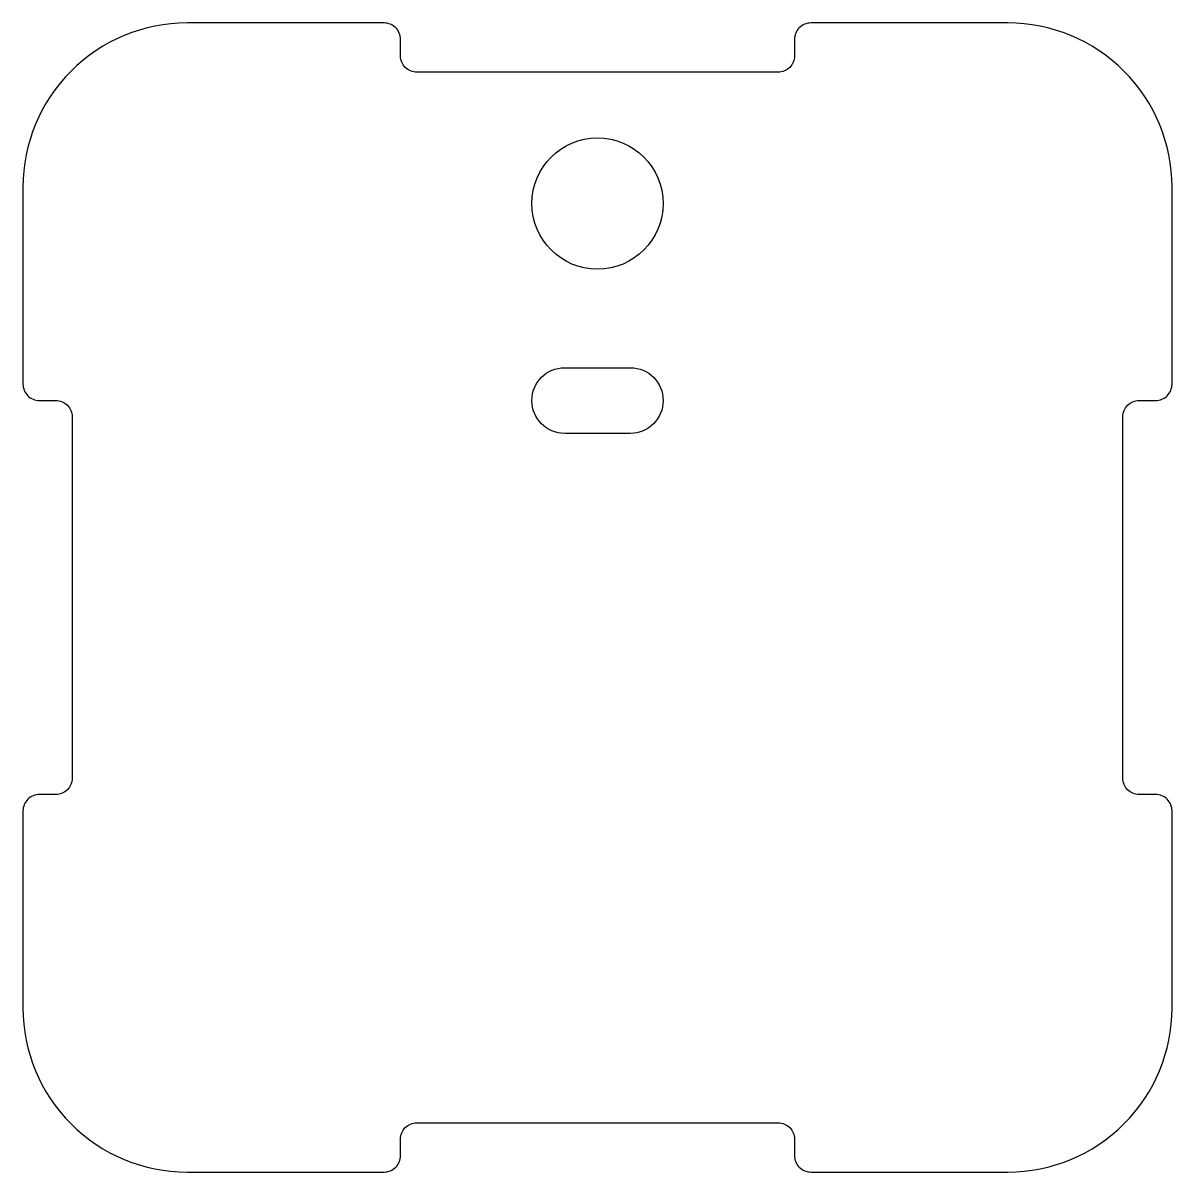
# Model space of a CAD drawing. Header units: millimetres. Extents: x -17.5 to 17.5, y -17.5 to 17.5.
import ezdxf

# ---------------------------------------------------------------- set-up
doc = ezdxf.new("R2010")
doc.units = ezdxf.units.MM

msp = doc.modelspace()

# ---------------------------------------------------------------- linework, layer by layer
for points in [[(-16, 5.5), (-16, -5.5, -0.414214), (-16.5, -6), (-17, -6, 0.414214), (-17.5, -6.5), (-17.5, -12.5, 0.414214), (-12.5, -17.5), (-6.5, -17.5, 0.414214), (-6, -17), (-6, -16.5, -0.414214), (-5.5, -16), (5.5, -16, -0.414214), (6, -16.5), (6, -17, 0.414214), (6.5, -17.5), (12.5, -17.5, 0.414214), (17.5, -12.5), (17.5, -6.5, 0.414214), (17, -6), (16.5, -6, -0.414214), (16, -5.5), (16, 5.5, -0.414214), (16.5, 6), (17, 6, 0.414214), (17.5, 6.5), (17.5, 12.5, 0.414214), (12.5, 17.5), (6.5, 17.5, 0.414214), (6, 17), (6, 16.5, -0.414214), (5.5, 16), (-5.5, 16, -0.414214), (-6, 16.5), (-6, 17, 0.414214), (-6.5, 17.5), (-12.5, 17.5, 0.414214), (-17.5, 12.5), (-17.5, 6.5, 0.414214), (-17, 6), (-16.5, 6, -0.414214)], [(-1, 5, -1), (-1, 7), (1, 7, -1), (1, 5)]]:
    msp.add_lwpolyline(points, format="xyb", close=True)
msp.add_circle((0, 12), 2)

doc.saveas('drawing.dxf')
